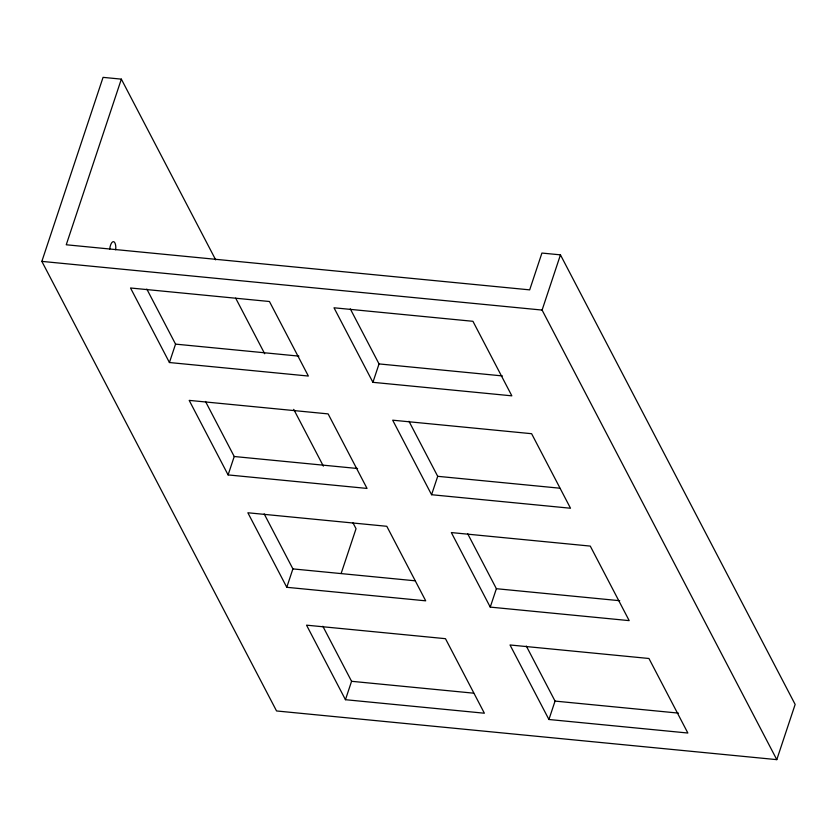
<?xml version="1.0" encoding="UTF-8"?>
<svg xmlns="http://www.w3.org/2000/svg" width="837" height="837" viewBox="0 0 837 837"><rect width="100%" height="100%" fill="white"/><g stroke="black" fill="none" stroke-linecap="round" stroke-linejoin="round"><path stroke-width="1.26" d="M121.344 79.138L66.249 244.77L529.685 289.864L541.926 253.056L560.455 254.856L795.15 704.43L776.788 759.64L276.545 710.958L41.85 261.385L103.066 77.36L121.344 79.138L215.705 259.888M169.43 362.526L130.52 287.991L269.451 301.508L308.361 376.043L169.43 362.526L175.55 344.122L146.82 289.079M228.103 474.914L189.193 400.379L328.125 413.897L367.035 488.431L228.103 474.914L234.224 456.51L205.494 401.467M286.777 587.302L247.867 512.767L386.799 526.295L425.709 600.83L286.777 587.302L292.898 568.898L264.168 513.866M372.915 382.321L334.005 307.786L472.936 321.303L511.846 395.838L372.915 382.321L379.035 363.917L350.295 308.874M341.234 573.209L356.039 528.712L353.015 522.916M345.451 699.701L306.541 625.166L445.472 638.683L484.382 713.218L345.451 699.701L351.571 681.297L322.841 626.254M431.578 494.719L392.679 420.184L531.61 433.702L570.51 508.237L431.578 494.719L437.709 476.316L408.969 421.273M776.788 759.64L542.094 310.067L560.455 254.856M490.252 607.107L451.342 532.573L590.273 546.09L629.183 620.625L490.252 607.107L496.383 588.704L467.642 533.661M548.926 719.496L510.015 644.971L648.947 658.489L687.857 733.024L548.926 719.496L555.046 701.092L526.316 646.059M41.85 261.385L542.094 310.067M175.55 344.122L298.903 356.123M379.035 363.917L502.378 375.918M234.224 456.51L357.577 468.511M437.709 476.316L559.754 488.191M292.898 568.898L414.953 580.784M496.383 588.704L619.725 600.704M351.571 681.297L473.627 693.172M555.046 701.092L678.399 713.103M235.668 298.129L264.701 353.748M293.735 409.366L323.375 466.136M109.731 249.06A7.826 3.013 -84.4 0 1 113.518 241.642A7.826 3.013 -84.4 0 1 115.726 249.803"/></g></svg>
